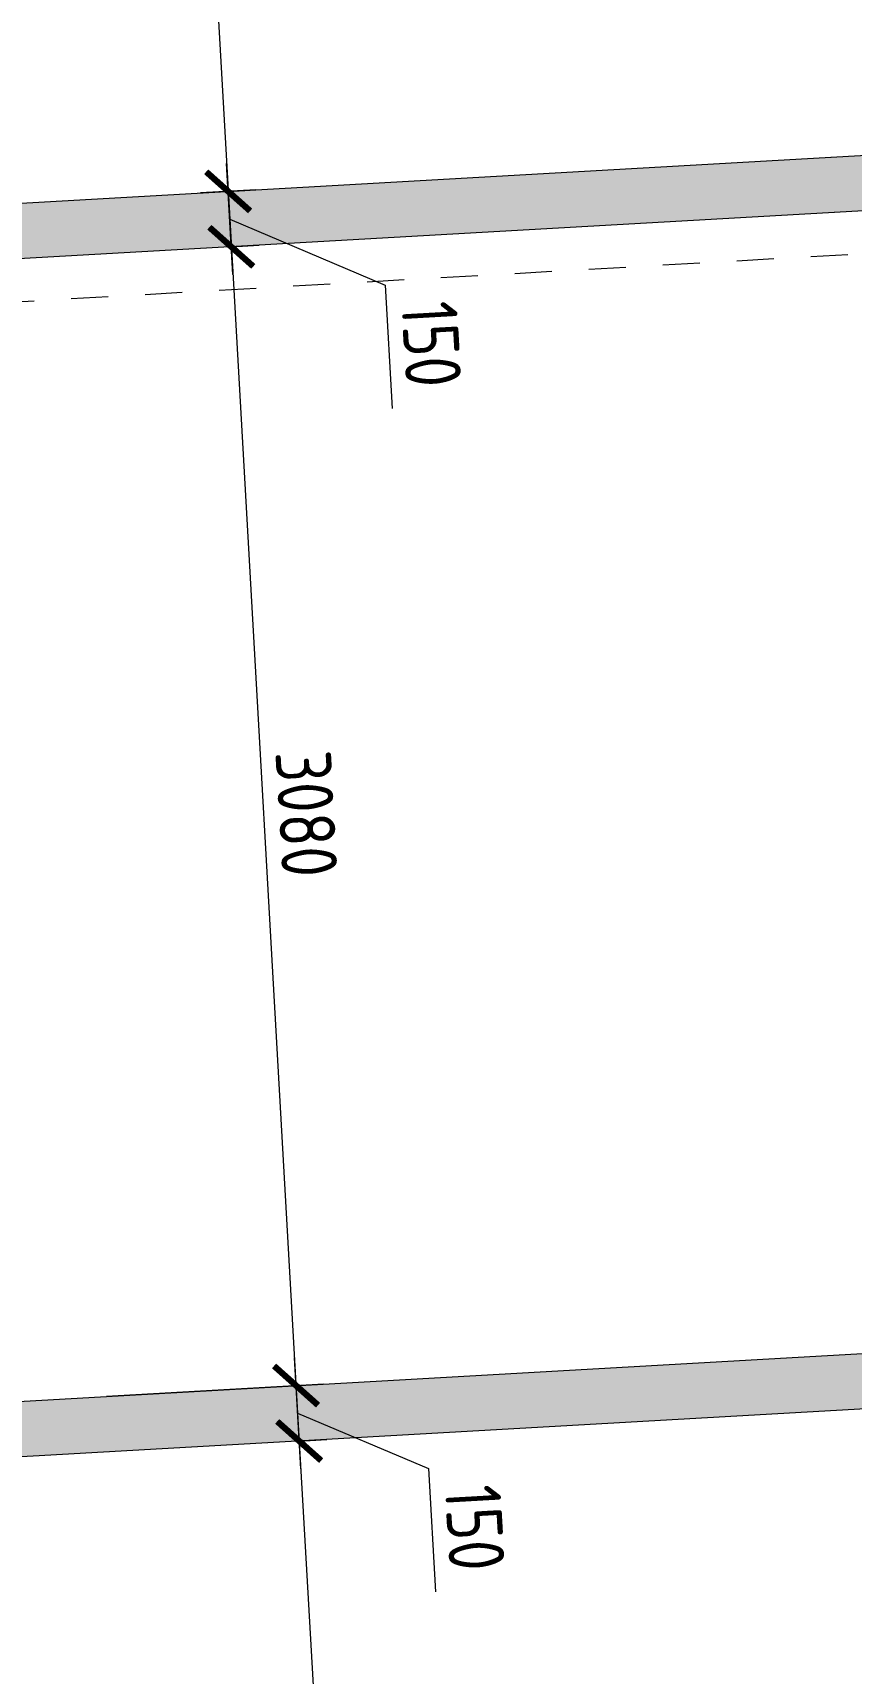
# Model space of a CAD drawing. Header units: metres. Extents: x 93803 to 107732, y 94484 to 125083.
# Drawn here: x 107718.834 to 107721.044, y 110818.873 to 110823.302 of the extents above; entities that cross this region are included whole.
import ezdxf

# ---------------------------------------------------------------- set-up
doc = ezdxf.new("R2010")
doc.units = ezdxf.units.M
doc.header["$PDMODE"] = 35
doc.header["$PDSIZE"] = 1
doc.linetypes.add('_ШПТ__20_т__2_5__Линия сетки', pattern=[25, 20, -2.5, 0, -2.5])
doc.layers.get('Defpoints').update_dxf_attribs({"color": 253})
for name, color, linetype, lineweight in [('Оси', 250, 'Continuous', 9), ('Размеры', 250, 'Continuous', 9), ('Стены', 7, 'Continuous', 18), ('Стены штриховка', 7, 'Continuous', 30)]:
    doc.layers.add(name, color=color, linetype=linetype, lineweight=lineweight)
doc.styles.add('ГОСТ 2.304', font='CS_Gost2304.shx')
doc.dimstyles.new('СПДС', dxfattribs={"dimscale": 100, "dimtxt": 2, "dimasz": 1.5, "dimexe": 1, "dimexo": 0, "dimgap": 0.5, "dimtad": 1, "dimdec": 0, "dimtxsty": 'ГОСТ 2.304', "dimblk": 'ARCHTICK', "dimcen": 2.5, "dimdle": 1, "dimadec": 0, "dimazin": 2, "dimtfac": 0.75, "dimtdec": 0, "dimtmove": 1, "dimatfit": 3, "dimfxl": 1, "dimtfill": 1, "dimtolj": 1, "dimlwd": 9, "dimlwe": 9, "dimarcsym": 1})

# ---------------------------------------------------------------- blocks, each defined once
blk = doc.blocks.new('_ArchTick')
at = {"color": 0, "linetype": 'ByBlock', "const_width": 0.15}
blk.add_lwpolyline([(-0.5, -0.5), (0.5, 0.5)], dxfattribs=at)
blk = doc.blocks.new('*D4899')
at = {"layer": 'Defpoints', "color": 0, "ltscale": 75, "transparency": 16777216}
for p in [(21016.5, 1424.3), (24096.5, 1424.3), (24096.5, 911.5)]:
    blk.add_point(p, dxfattribs=at)
at = {"layer": 'Размеры', "color": 0, "lineweight": 9, "ltscale": 75, "transparency": 16777216}
for p, q in [((21016.5, 1424.3), (21016.5, 1499.3)), ((24096.5, 911.5), (24096.5, 1499.3)), ((20941.5, 1424.3), (24171.5, 1424.3))]:
    blk.add_line(p, q, dxfattribs=at)
at = {"layer": 'Размеры', "color": 0, "lineweight": 9, "ltscale": 75, "transparency": 16777216, "xscale": 112.5, "yscale": 112.5, "zscale": 112.5, "rotation": 180}
blk.add_blockref('_ArchTick', (21016.5, 1424.3), dxfattribs=at)
at = {"layer": 'Размеры', "color": 0, "lineweight": 9, "ltscale": 75, "transparency": 16777216, "xscale": 112.5, "yscale": 112.5, "zscale": 112.5}
blk.add_blockref('_ArchTick', (24096.5, 1424.3), dxfattribs=at)
at = {"layer": 'Размеры', "color": 0, "lineweight": 25, "ltscale": 75, "transparency": 16777216, "insert": (22556.5, 1539.9), "char_height": 150, "attachment_point": 5, "style": 'ГОСТ 2.304'}
blk.add_mtext('\\A1;3080', dxfattribs=at)
blk = doc.blocks.new('*D4900')
at = {"layer": 'Defpoints', "color": 0, "ltscale": 75, "transparency": 16777216}
for p in [(24096.5, 1424.3), (24096.5, 1424.3), (24246.5, 1424.3)]:
    blk.add_point(p, dxfattribs=at)
at = {"layer": 'Размеры', "color": 0, "lineweight": 9, "ltscale": 75, "transparency": 16777216}
for p, q in [((24171.5, 1424.3), (24340.6, 1769)), ((24340.6, 1769), (24674.4, 1769)), ((24096.5, 1424.3), (24096.5, 1499.3)), ((24246.5, 1424.3), (24246.5, 1499.3)), ((24321.5, 1424.3), (24021.5, 1424.3))]:
    blk.add_line(p, q, dxfattribs=at)
at = {"layer": 'Размеры', "color": 0, "lineweight": 9, "ltscale": 75, "transparency": 16777216, "xscale": 112.5, "yscale": 112.5, "zscale": 112.5, "rotation": 180}
blk.add_blockref('_ArchTick', (24096.5, 1424.3), dxfattribs=at)
at = {"layer": 'Размеры', "color": 0, "lineweight": 9, "ltscale": 75, "transparency": 16777216, "xscale": 112.5, "yscale": 112.5, "zscale": 112.5}
blk.add_blockref('_ArchTick', (24246.5, 1424.3), dxfattribs=at)
at = {"layer": 'Размеры', "color": 0, "lineweight": 25, "ltscale": 75, "transparency": 16777216, "insert": (24507.5, 1884.6), "char_height": 150, "attachment_point": 5, "style": 'ГОСТ 2.304'}
blk.add_mtext('\\A1;150', dxfattribs=at)
blk = doc.blocks.new('*D4902')
at = {"layer": 'Defpoints', "color": 0, "ltscale": 75, "transparency": 16777216}
for p in [(20866.5, 1424.3), (20866.5, 1424.3), (21016.5, 1424.3)]:
    blk.add_point(p, dxfattribs=at)
at = {"layer": 'Размеры', "color": 0, "lineweight": 9, "ltscale": 75, "transparency": 16777216}
for p, q in [((20941.5, 1424.3), (21143, 1833.2)), ((21143, 1833.2), (21476.7, 1833.2)), ((20866.5, 1424.3), (20866.5, 1499.3)), ((21016.5, 1424.3), (21016.5, 1499.3)), ((21091.5, 1424.3), (20791.5, 1424.3))]:
    blk.add_line(p, q, dxfattribs=at)
at = {"layer": 'Размеры', "color": 0, "lineweight": 9, "ltscale": 75, "transparency": 16777216, "xscale": 112.5, "yscale": 112.5, "zscale": 112.5, "rotation": 180}
blk.add_blockref('_ArchTick', (20866.5, 1424.3), dxfattribs=at)
at = {"layer": 'Размеры', "color": 0, "lineweight": 9, "ltscale": 75, "transparency": 16777216, "xscale": 112.5, "yscale": 112.5, "zscale": 112.5}
blk.add_blockref('_ArchTick', (21016.5, 1424.3), dxfattribs=at)
at = {"layer": 'Размеры', "color": 0, "lineweight": 25, "ltscale": 75, "transparency": 16777216, "insert": (21309.8, 1948.8), "char_height": 150, "attachment_point": 5, "style": 'ГОСТ 2.304'}
blk.add_mtext('\\A1;150', dxfattribs=at)
blk = doc.blocks.new('*D4903')
at = {"layer": 'Defpoints', "color": 0, "ltscale": 75, "transparency": 16777216}
for p in [(18231.5, 1520), (20866.5, 1499.3), (20866.5, 1424.3)]:
    blk.add_point(p, dxfattribs=at)
at = {"layer": 'Размеры', "color": 0, "lineweight": 9, "ltscale": 75, "transparency": 16777216}
for p, q in [((18231.5, 1520), (18231.5, 1349.3)), ((20866.5, 1499.3), (20866.5, 1349.3)), ((18156.5, 1424.3), (20941.5, 1424.3))]:
    blk.add_line(p, q, dxfattribs=at)
at = {"layer": 'Размеры', "color": 0, "lineweight": 9, "ltscale": 75, "transparency": 16777216, "xscale": 112.5, "yscale": 112.5, "zscale": 112.5, "rotation": 180}
blk.add_blockref('_ArchTick', (18231.5, 1424.3), dxfattribs=at)
at = {"layer": 'Размеры', "color": 0, "lineweight": 9, "ltscale": 75, "transparency": 16777216, "xscale": 112.5, "yscale": 112.5, "zscale": 112.5}
blk.add_blockref('_ArchTick', (20866.5, 1424.3), dxfattribs=at)
at = {"layer": 'Размеры', "color": 0, "lineweight": 25, "ltscale": 75, "transparency": 16777216, "insert": (19549, 1545.7), "char_height": 150, "attachment_point": 5, "style": 'ГОСТ 2.304'}
blk.add_mtext('\\A1;2635', dxfattribs=at)
blk = doc.blocks.new('*D4904')
at = {"layer": 'Defpoints', "color": 0, "ltscale": 75, "transparency": 16777216}
for p in [(24246.5, 1424.3), (27276.5, 1424.3), (27276.5, 1424.3)]:
    blk.add_point(p, dxfattribs=at)
at = {"layer": 'Размеры', "color": 0, "lineweight": 9, "ltscale": 75, "transparency": 16777216}
for p, q in [((24246.5, 1424.3), (24246.5, 1499.3)), ((27276.5, 1424.3), (27276.5, 1499.3)), ((24171.5, 1424.3), (27351.5, 1424.3))]:
    blk.add_line(p, q, dxfattribs=at)
at = {"layer": 'Размеры', "color": 0, "lineweight": 9, "ltscale": 75, "transparency": 16777216, "xscale": 112.5, "yscale": 112.5, "zscale": 112.5, "rotation": 180}
blk.add_blockref('_ArchTick', (24246.5, 1424.3), dxfattribs=at)
at = {"layer": 'Размеры', "color": 0, "lineweight": 9, "ltscale": 75, "transparency": 16777216, "xscale": 112.5, "yscale": 112.5, "zscale": 112.5}
blk.add_blockref('_ArchTick', (27276.5, 1424.3), dxfattribs=at)
at = {"layer": 'Размеры', "color": 0, "lineweight": 25, "ltscale": 75, "transparency": 16777216, "insert": (25761.5, 1539.9), "char_height": 150, "attachment_point": 5, "style": 'ГОСТ 2.304'}
blk.add_mtext('\\A1;3030', dxfattribs=at)
blk = doc.blocks.new('34433')
at = {"layer": 'Стены штриховка', "lineweight": 30}
h = blk.add_hatch(dxfattribs=at)
h.set_pattern_fill('ASHLER', color=256, scale=200, angle=270, pattern_type=2)
h.set_pattern_definition([(315, (-90143.53, 379.79), (70.71068, 70.71068), []), (315, (-90072.83, 379.79), (70.71068, 70.71068), [50, -50])])
h.paths.add_polyline_path([(42246.5, 3052), (39546.5, 3052), (39546.5, 2752), (42246.5, 2752)])
h.paths.add_polyline_path([(36226.5, 6182), (36076.5, 6182), (36076.5, -73), (36226.5, -73)])
h.paths.add_polyline_path([(33016.5, 6182), (32866.5, 6182), (32866.5, -60.5), (33016.5, -60.5)])
h.paths.add_polyline_path([(30106.5, 6182), (29956.5, 6182), (29956.5, -73), (30106.5, -73)])
h.paths.add_polyline_path([(27426.5, 6176), (27276.5, 6176), (27276.5, -73), (27426.5, -73)])
h.paths.add_polyline_path([(24246.5, 6176), (24096.5, 6176), (24096.5, -73), (24246.5, -73)])
h.paths.add_polyline_path([(21016.5, 6182), (20866.5, 6182), (20866.5, -60.5), (21016.5, -60.5)])
h.paths.add_polyline_path([(32928.9, 5315.6), (32915.1, 5424.7), (32915.1, 5719.1), (32928.9, 5610)], flags=16)
at = {"layer": 'Оси', "linetype": '_ШПТ__20_т__2_5__Линия сетки'}
blk.add_line((21131.5, -815.2), (21131.5, 12717.6), dxfattribs=at)
at = {"layer": 'Стены'}
for points in [[(20866.5, 6182), (21016.5, 6182), (21016.5, -73), (20866.5, -73)], [(24096.5, 6176), (24246.5, 6176), (24246.5, -73), (24096.5, -73)]]:
    blk.add_lwpolyline(points, close=True, dxfattribs=at)
at = {"layer": 'Размеры', "color": 0, "lineweight": 25, "ltscale": 75}
for base, p1, p2, picture, middle in [((20866.5, 1424.3), (21016.5, 1424.3), (20866.5, 1424.3), '*D4902', (21180.5, 1833.2)), ((24096.5, 1424.3), (24246.5, 1424.3), (24096.5, 1424.3), '*D4900', (24378.1, 1769))]:
    dim = blk.add_linear_dim(base=base, p1=p1, p2=p2, dimstyle='СПДС', override={"dimscale": 75, "dimtfill": 0}, dxfattribs=at)
    dim.commit()
    dim.dimension.update_dxf_attribs({"geometry": picture, "text_midpoint": middle, "dimtype": 160})
for base, p1, p2, picture, middle in [((20866.5, 1424.3), (18231.5, 1520), (20866.5, 1499.3), '*D4903', (19549, 1545.7)), ((24096.5, 1424.3), (21016.5, 1424.3), (24096.5, 911.5), '*D4899', (22556.5, 1539.9)), ((27276.5, 1424.3), (24246.5, 1424.3), (27276.5, 1424.3), '*D4904', (25761.5, 1539.9))]:
    dim = blk.add_linear_dim(base=base, p1=p1, p2=p2, dimstyle='СПДС', override={"dimscale": 75, "dimtfill": 0}, dxfattribs=at)
    dim.commit()
    dim.dimension.update_dxf_attribs({"geometry": picture, "text_midpoint": middle})

msp = doc.modelspace()

# ---------------------------------------------------------------- block references
at = {"xscale": 0.001, "yscale": 0.001, "zscale": 0.001, "rotation": 273.2530497410625}
msp.add_blockref('34433', (107716.7554, 110843.6261), dxfattribs=at)

doc.saveas('drawing.dxf')
